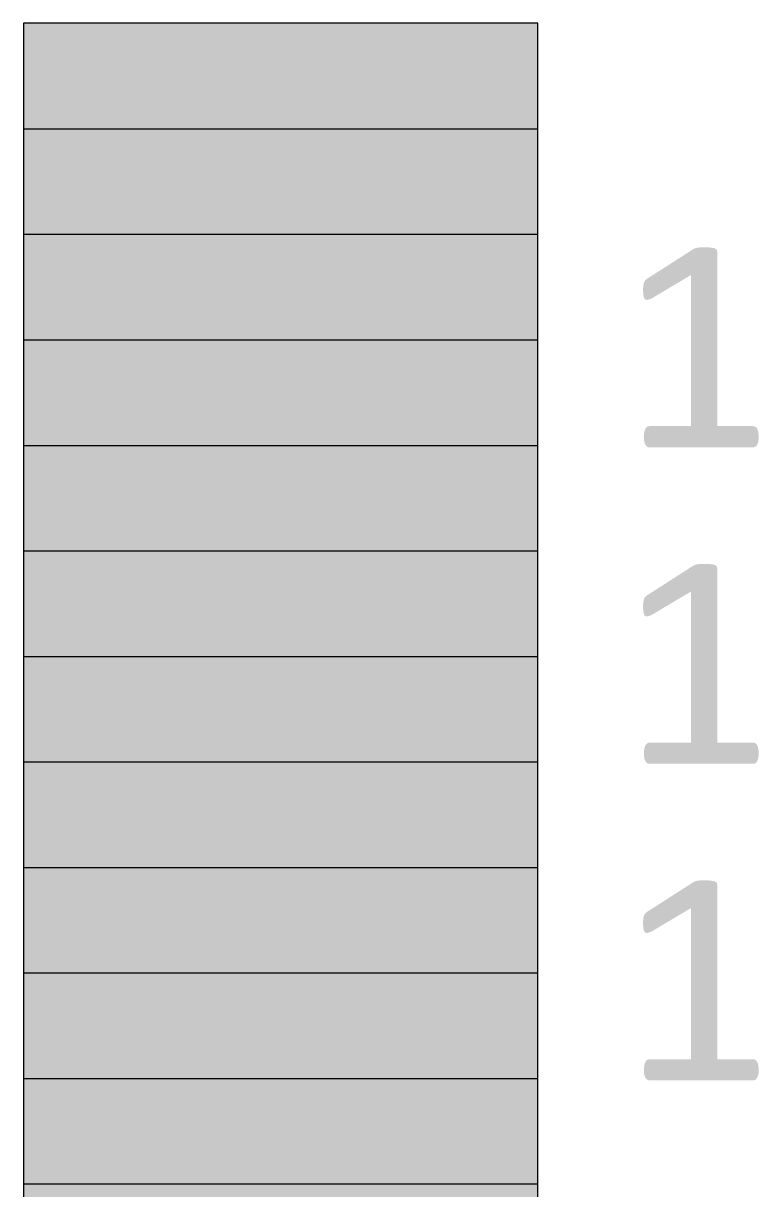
# Model space of a CAD drawing. Header units: inches. Extents: x 79.49066 to 79.49309, y 16.68944 to 16.6915.
# Drawn here: x 79.4928573 to 79.4929736, y 16.6909299 to 16.6911145 of the extents above; entities that cross this region are included whole.
import ezdxf

# ---------------------------------------------------------------- set-up
doc = ezdxf.new("R2010")
doc.units = ezdxf.units.IN
doc.header["$MEASUREMENT"] = 0
doc.layers.add('GSLAYER', color=7, linetype='CONTINUOUS')

msp = doc.modelspace()

# ---------------------------------------------------------------- hatches: boundary and pattern name
at = {"layer": 'GSLAYER', "true_color": 0xfcfcfc}
msp.add_hatch(color=7, dxfattribs=at).paths.add_polyline_path([(79.49293868, 16.69109778), (79.49293868, 16.69111448), (79.49285726, 16.69111448), (79.49285726, 16.69109778)])
at = {"layer": 'GSLAYER', "true_color": 0xf9f9f9}
msp.add_hatch(color=7, dxfattribs=at).paths.add_polyline_path([(79.49293868, 16.69108108), (79.49293868, 16.69109778), (79.49285726, 16.69109778), (79.49285726, 16.69108108)])
at = {"layer": 'GSLAYER', "true_color": 0xf6f6f6}
msp.add_hatch(color=7, dxfattribs=at).paths.add_polyline_path([(79.49293868, 16.69106438), (79.49293868, 16.69108108), (79.49285726, 16.69108108), (79.49285726, 16.69106438)])
at = {"layer": 'GSLAYER', "true_color": 0x000000}
for points in [[(79.49296707, 16.69107463), (79.49296707, 16.69107834), (79.49296706, 16.69107849), (79.492967, 16.69107862), (79.4929669, 16.69107873), (79.49296689, 16.69107875), (79.49296679, 16.6910788), (79.49296671, 16.69107884), (79.49296667, 16.69107885), (79.49296645, 16.69107892), (79.49296625, 16.69107895), (79.4929661, 16.69107898), (79.49296592, 16.69107899), (79.49296567, 16.69107901), (79.49296567, 16.69107901), (79.49296513, 16.69107902), (79.4929644, 16.69107901), (79.4929644, 16.69107901), (79.49296413, 16.69107899), (79.49296404, 16.69107898), (79.49296389, 16.69107895), (79.49296377, 16.69107892), (79.49296353, 16.69107885), (79.4929635, 16.69107884), (79.49296339, 16.6910788), (79.4929633, 16.69107875), (79.49296329, 16.69107873), (79.49296311, 16.69107862), (79.4929629, 16.69107849), (79.49296268, 16.69107834), (79.49295688, 16.69107463)], [(79.49295608, 16.69107072), (79.49295609, 16.69107072), (79.49295623, 16.69107076), (79.49295641, 16.69107081), (79.49295643, 16.69107083), (79.49295663, 16.69107092), (79.49295682, 16.69107101), (79.49295687, 16.69107103), (79.49295739, 16.69107135), (79.49295809, 16.69107176), (79.49295894, 16.69107227), (79.49295958, 16.69107265), (79.49296012, 16.69107298), (79.49296057, 16.69107324), (79.49296094, 16.69107346), (79.49296125, 16.69107364), (79.49296151, 16.6910738), (79.49296176, 16.69107395), (79.492962, 16.69107409), (79.4929629, 16.69107463), (79.49295688, 16.69107463), (79.49295605, 16.69107409), (79.49295585, 16.69107395), (79.49295569, 16.6910738), (79.49295557, 16.69107364), (79.49295549, 16.69107346), (79.49295542, 16.69107324), (79.49295538, 16.69107298), (79.49295535, 16.69107265), (79.49295534, 16.69107227), (79.49295536, 16.69107176), (79.4929554, 16.69107135), (79.49295549, 16.69107103), (79.4929555, 16.69107101), (79.49295555, 16.69107092), (79.49295563, 16.69107083), (79.49295565, 16.69107081), (79.49295572, 16.69107076), (79.49295583, 16.69107072), (79.49295585, 16.69107072), (79.49295595, 16.6910707)], [(79.49296707, 16.69105072), (79.49296707, 16.69107463), (79.4929629, 16.69107463), (79.4929629, 16.69105072)], [(79.49297276, 16.69104737), (79.49297293, 16.69104739), (79.49297309, 16.69104745), (79.49297324, 16.69104757), (79.49297337, 16.69104773), (79.49297348, 16.69104796), (79.49297356, 16.69104824), (79.49297362, 16.6910486), (79.49297363, 16.69104902), (79.49297362, 16.69104943), (79.49297357, 16.69104977), (79.4929735, 16.69105006), (79.4929734, 16.6910503), (79.49297328, 16.69105048), (79.49297312, 16.69105061), (79.49297295, 16.69105069), (79.49297276, 16.69105072), (79.49295634, 16.69105072), (79.49295615, 16.69105069), (79.49295598, 16.69105061), (79.49295584, 16.69105048), (79.49295572, 16.6910503), (79.49295562, 16.69105006), (79.49295554, 16.69104977), (79.49295548, 16.69104943), (79.49295546, 16.69104902), (79.49295548, 16.6910486), (79.49295554, 16.69104824), (79.49295562, 16.69104796), (79.49295574, 16.69104773), (79.49295588, 16.69104757), (79.49295602, 16.69104745), (79.49295617, 16.69104739), (79.49295634, 16.69104737)], [(79.49296707, 16.69102452), (79.49296707, 16.69102824), (79.49296706, 16.69102838), (79.492967, 16.69102852), (79.4929669, 16.69102863), (79.49296689, 16.69102864), (79.49296679, 16.6910287), (79.49296671, 16.69102874), (79.49296667, 16.69102875), (79.49296645, 16.69102882), (79.49296625, 16.69102885), (79.4929661, 16.69102887), (79.49296592, 16.69102889), (79.49296567, 16.69102891), (79.49296567, 16.69102891), (79.49296513, 16.69102892), (79.4929644, 16.69102891), (79.4929644, 16.69102891), (79.49296413, 16.69102889), (79.49296404, 16.69102887), (79.49296389, 16.69102885), (79.49296377, 16.69102882), (79.49296353, 16.69102875), (79.4929635, 16.69102874), (79.49296339, 16.6910287), (79.4929633, 16.69102864), (79.49296329, 16.69102863), (79.49296311, 16.69102852), (79.4929629, 16.69102838), (79.49296268, 16.69102824), (79.49295688, 16.69102452)], [(79.49295608, 16.69102061), (79.49295609, 16.69102062), (79.49295623, 16.69102066), (79.49295641, 16.69102071), (79.49295643, 16.69102072), (79.49295663, 16.69102081), (79.49295682, 16.6910209), (79.49295687, 16.69102093), (79.49295739, 16.69102125), (79.49295809, 16.69102166), (79.49295894, 16.69102217), (79.49295958, 16.69102255), (79.49296012, 16.69102287), (79.49296057, 16.69102314), (79.49296094, 16.69102336), (79.49296125, 16.69102354), (79.49296151, 16.6910237), (79.49296176, 16.69102384), (79.492962, 16.69102399), (79.4929629, 16.69102452), (79.49295688, 16.69102452), (79.49295605, 16.69102399), (79.49295585, 16.69102384), (79.49295569, 16.6910237), (79.49295557, 16.69102354), (79.49295549, 16.69102336), (79.49295542, 16.69102314), (79.49295538, 16.69102287), (79.49295535, 16.69102255), (79.49295534, 16.69102217), (79.49295536, 16.69102166), (79.4929554, 16.69102125), (79.49295549, 16.69102093), (79.4929555, 16.6910209), (79.49295555, 16.69102081), (79.49295563, 16.69102072), (79.49295565, 16.69102071), (79.49295572, 16.69102066), (79.49295583, 16.69102062), (79.49295585, 16.69102061), (79.49295595, 16.6910206)], [(79.49296707, 16.69100062), (79.49296707, 16.69102452), (79.4929629, 16.69102452), (79.4929629, 16.69100062)], [(79.49297276, 16.69099727), (79.49297293, 16.69099729), (79.49297309, 16.69099735), (79.49297324, 16.69099746), (79.49297337, 16.69099763), (79.49297348, 16.69099786), (79.49297356, 16.69099814), (79.49297362, 16.69099849), (79.49297363, 16.69099892), (79.49297362, 16.69099933), (79.49297357, 16.69099967), (79.4929735, 16.69099996), (79.4929734, 16.69100019), (79.49297328, 16.69100038), (79.49297312, 16.69100051), (79.49297295, 16.69100059), (79.49297276, 16.69100062), (79.49295634, 16.69100062), (79.49295615, 16.69100059), (79.49295598, 16.69100051), (79.49295584, 16.69100038), (79.49295572, 16.69100019), (79.49295562, 16.69099996), (79.49295554, 16.69099967), (79.49295548, 16.69099933), (79.49295546, 16.69099892), (79.49295548, 16.69099849), (79.49295554, 16.69099814), (79.49295562, 16.69099786), (79.49295574, 16.69099763), (79.49295588, 16.69099746), (79.49295602, 16.69099735), (79.49295617, 16.69099729), (79.49295634, 16.69099727)], [(79.49296707, 16.69097442), (79.49296707, 16.69097814), (79.49296706, 16.69097828), (79.492967, 16.69097842), (79.4929669, 16.69097853), (79.49296689, 16.69097854), (79.49296679, 16.69097859), (79.49296671, 16.69097864), (79.49296667, 16.69097865), (79.49296645, 16.69097871), (79.49296625, 16.69097875), (79.4929661, 16.69097877), (79.49296592, 16.69097879), (79.49296567, 16.69097881), (79.49296567, 16.69097881), (79.49296513, 16.69097882), (79.4929644, 16.69097881), (79.4929644, 16.69097881), (79.49296413, 16.69097879), (79.49296404, 16.69097877), (79.49296389, 16.69097875), (79.49296377, 16.69097871), (79.49296353, 16.69097865), (79.4929635, 16.69097864), (79.49296339, 16.69097859), (79.4929633, 16.69097854), (79.49296329, 16.69097853), (79.49296311, 16.69097842), (79.4929629, 16.69097828), (79.49296268, 16.69097814), (79.49295688, 16.69097442)], [(79.49295608, 16.69097051), (79.49295609, 16.69097051), (79.49295623, 16.69097055), (79.49295641, 16.69097061), (79.49295643, 16.69097062), (79.49295663, 16.69097071), (79.49295682, 16.6909708), (79.49295687, 16.69097083), (79.49295739, 16.69097114), (79.49295809, 16.69097156), (79.49295894, 16.69097207), (79.49295958, 16.69097245), (79.49296012, 16.69097277), (79.49296057, 16.69097304), (79.49296094, 16.69097326), (79.49296125, 16.69097344), (79.49296151, 16.6909736), (79.49296176, 16.69097374), (79.492962, 16.69097389), (79.4929629, 16.69097442), (79.49295688, 16.69097442), (79.49295605, 16.69097389), (79.49295585, 16.69097374), (79.49295569, 16.6909736), (79.49295557, 16.69097344), (79.49295549, 16.69097326), (79.49295542, 16.69097304), (79.49295538, 16.69097277), (79.49295535, 16.69097245), (79.49295534, 16.69097207), (79.49295536, 16.69097156), (79.4929554, 16.69097114), (79.49295549, 16.69097083), (79.4929555, 16.6909708), (79.49295555, 16.69097071), (79.49295563, 16.69097062), (79.49295565, 16.69097061), (79.49295572, 16.69097055), (79.49295583, 16.69097051), (79.49295585, 16.69097051), (79.49295595, 16.6909705)], [(79.49296707, 16.69095052), (79.49296707, 16.69097442), (79.4929629, 16.69097442), (79.4929629, 16.69095052)], [(79.49297276, 16.69094716), (79.49297293, 16.69094719), (79.49297309, 16.69094725), (79.49297324, 16.69094736), (79.49297337, 16.69094753), (79.49297348, 16.69094775), (79.49297356, 16.69094804), (79.49297362, 16.69094839), (79.49297363, 16.69094882), (79.49297362, 16.69094922), (79.49297357, 16.69094957), (79.4929735, 16.69094986), (79.4929734, 16.69095009), (79.49297328, 16.69095027), (79.49297312, 16.69095041), (79.49297295, 16.69095049), (79.49297276, 16.69095052), (79.49295634, 16.69095052), (79.49295615, 16.69095049), (79.49295598, 16.69095041), (79.49295584, 16.69095027), (79.49295572, 16.69095009), (79.49295562, 16.69094986), (79.49295554, 16.69094957), (79.49295548, 16.69094922), (79.49295546, 16.69094882), (79.49295548, 16.69094839), (79.49295554, 16.69094804), (79.49295562, 16.69094775), (79.49295574, 16.69094753), (79.49295588, 16.69094736), (79.49295602, 16.69094725), (79.49295617, 16.69094719), (79.49295634, 16.69094716)]]:
    msp.add_hatch(color=18, dxfattribs=at).paths.add_polyline_path(points)
at = {"layer": 'GSLAYER', "true_color": 0xf3f3f3}
msp.add_hatch(color=7, dxfattribs=at).paths.add_polyline_path([(79.49293868, 16.69104767), (79.49293868, 16.69106438), (79.49285726, 16.69106438), (79.49285726, 16.69104767)])
at = {"layer": 'GSLAYER', "true_color": 0xefefef}
msp.add_hatch(color=7, dxfattribs=at).paths.add_polyline_path([(79.49293868, 16.69103097), (79.49293868, 16.69104767), (79.49285726, 16.69104767), (79.49285726, 16.69103097)])
at = {"layer": 'GSLAYER', "true_color": 0xececec}
msp.add_hatch(color=7, dxfattribs=at).paths.add_polyline_path([(79.49293868, 16.69101427), (79.49293868, 16.69103097), (79.49285726, 16.69103097), (79.49285726, 16.69101427)])
at = {"layer": 'GSLAYER', "true_color": 0xe9e9e9}
msp.add_hatch(color=254, dxfattribs=at).paths.add_polyline_path([(79.49293868, 16.69099757), (79.49293868, 16.69101427), (79.49285726, 16.69101427), (79.49285726, 16.69099757)])
at = {"layer": 'GSLAYER', "true_color": 0xe5e5e5}
msp.add_hatch(color=254, dxfattribs=at).paths.add_polyline_path([(79.49293868, 16.69098087), (79.49293868, 16.69099757), (79.49285726, 16.69099757), (79.49285726, 16.69098087)])
at = {"layer": 'GSLAYER', "true_color": 0xe2e2e2}
msp.add_hatch(color=254, dxfattribs=at).paths.add_polyline_path([(79.49293868, 16.69096417), (79.49293868, 16.69098087), (79.49285726, 16.69098087), (79.49285726, 16.69096417)])
at = {"layer": 'GSLAYER', "true_color": 0xdfdfdf}
msp.add_hatch(color=254, dxfattribs=at).paths.add_polyline_path([(79.49293868, 16.69094747), (79.49293868, 16.69096417), (79.49285726, 16.69096417), (79.49285726, 16.69094747)])
at = {"layer": 'GSLAYER', "true_color": 0xdcdcdc}
msp.add_hatch(color=254, dxfattribs=at).paths.add_polyline_path([(79.49293868, 16.69093077), (79.49293868, 16.69094747), (79.49285726, 16.69094747), (79.49285726, 16.69093077)])
at = {"layer": 'GSLAYER', "true_color": 0xd8d8d8}
msp.add_hatch(color=254, dxfattribs=at).paths.add_polyline_path([(79.49293868, 16.69091407), (79.49293868, 16.69093077), (79.49285726, 16.69093077), (79.49285726, 16.69091407)])

# ---------------------------------------------------------------- linework, layer by layer
at = {"layer": 'GSLAYER', "color": 18, "true_color": 0x000000, "flags": 128}
msp.add_lwpolyline([(79.49285726, 16.68981181), (79.49293868, 16.68981181), (79.49293868, 16.69111448), (79.49285726, 16.69111448)], close=True, dxfattribs=at)
for points in [[(79.49285726, 16.69109778), (79.49293868, 16.69109778)], [(79.49285726, 16.69098087), (79.49293868, 16.69098087)]]:
    msp.add_lwpolyline(points, dxfattribs=at)
at = {"layer": 'GSLAYER', "color": 253, "true_color": 0xb3b3b3, "flags": 128}
for points in [[(79.49285726, 16.69108108), (79.49293868, 16.69108108)], [(79.49285726, 16.69106438), (79.49293868, 16.69106438)], [(79.49285726, 16.69104767), (79.49293868, 16.69104767)], [(79.49285726, 16.69103097), (79.49293868, 16.69103097)], [(79.49285726, 16.69101427), (79.49293868, 16.69101427)], [(79.49285726, 16.69099757), (79.49293868, 16.69099757)], [(79.49285726, 16.69096417), (79.49293868, 16.69096417)], [(79.49285726, 16.69094747), (79.49293868, 16.69094747)], [(79.49285726, 16.69093077), (79.49293868, 16.69093077)]]:
    msp.add_lwpolyline(points, dxfattribs=at)

doc.saveas('drawing.dxf')
